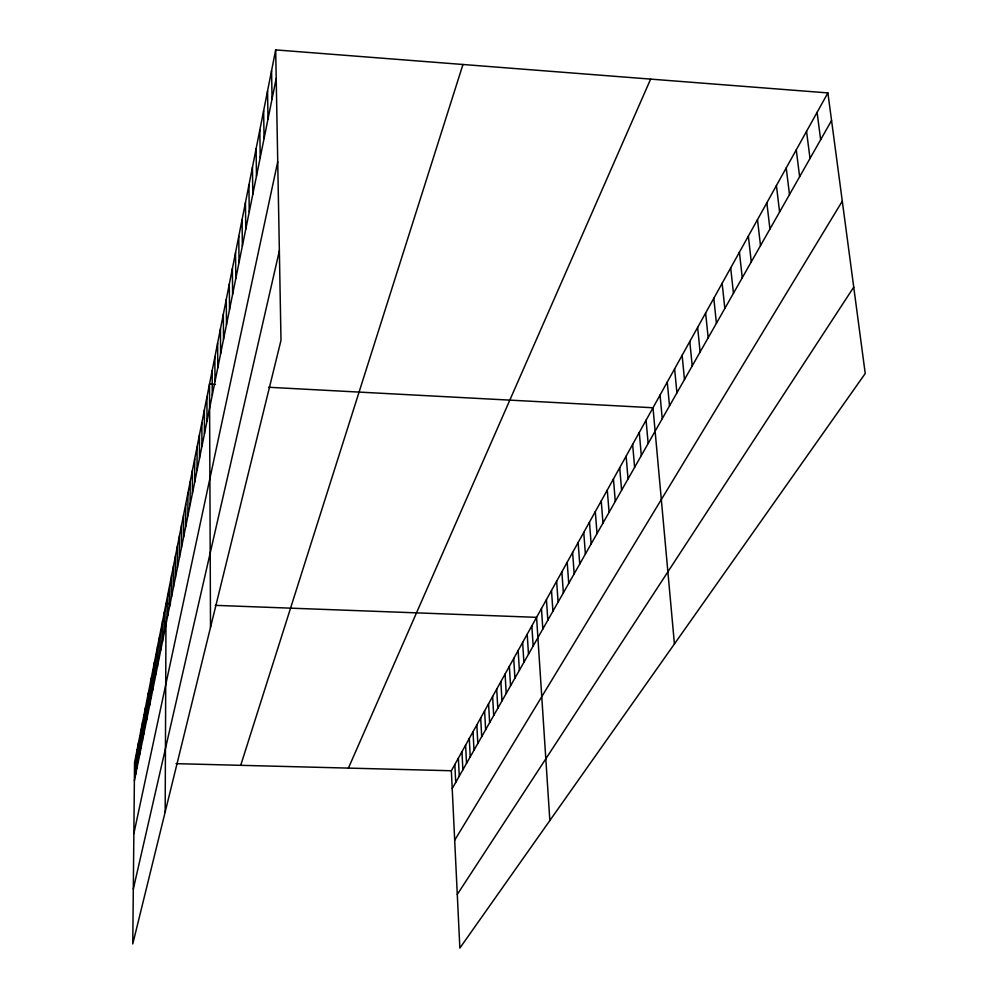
<?xml version="1.0" encoding="UTF-8"?>
<svg xmlns="http://www.w3.org/2000/svg" width="998" height="998" viewBox="0 0 998 998"><rect width="100%" height="100%" fill="white"/><g stroke="black" fill="none" stroke-linecap="round" stroke-linejoin="round"><path stroke-width="1.5" d="M181.486 547.503L181.511 525.459M183.582 537.099L183.607 514.893M185.728 526.482L185.74 504.115M187.911 515.679L187.911 493.137M173.452 587.298L173.515 565.878M175.399 577.617L175.461 556.048M177.394 567.762L177.444 546.031M179.415 557.732L179.453 535.839M164.208 633.044L164.308 612.348M165.181 811.973L166.055 603.516L170.533 603.678M167.789 615.329L167.876 594.346M169.648 606.148L169.722 585.028M171.531 596.804L171.594 575.534M154.266 682.333L154.391 662.447M155.85 674.448L155.975 654.426M157.472 666.439L157.584 646.292M159.119 658.293L159.231 638.009M160.79 650.01L160.89 629.601M162.487 641.602L162.587 621.043M145.221 727.105L145.371 707.969M146.669 719.932L146.818 700.671M148.141 712.647L148.29 693.261M149.638 705.237L149.775 685.738M151.147 697.727L151.284 678.091M152.694 690.092L152.831 670.332M135.666 774.436L135.84 756.11M136.963 767.973L137.138 749.523M138.298 761.412L138.46 742.849M139.633 754.75L139.807 736.087M141.005 747.989L141.167 729.214M142.39 741.14L142.552 722.24M143.787 734.179L143.949 715.154M275.685 49.9L134.555 762.584L132.771 943.933L280.999 340.318L275.685 49.9L827.891 92.914L865.229 373.501L459.853 948.1L451.358 770.755L827.891 92.914M134.381 780.81L276.209 78.38M133.857 833.592L277.731 161.763M133.308 889.043L279.365 250.772M240.718 765.329L462.96 64.483M348.414 768.098L650.634 79.104M452.206 788.595L831.559 120.496M454.689 840.229L842.3 201.159M457.284 894.445L853.739 287.125M134.555 762.584L137.524 762.659M176.035 763.657L451.358 770.755M215.231 605.349L536.575 617.338L549.848 820.543M215.431 384.43L209.505 384.105L210.503 627.38M268.537 387.261L652.991 407.758L674.423 643.96M817.088 112.362L820.655 139.708M806.546 131.337L810.014 158.457M796.267 149.85L799.623 176.746M786.224 167.926L789.493 194.598M776.419 185.566L779.6 212.013M766.851 202.806L769.932 229.029M757.494 219.635L760.501 245.658M748.35 236.089L751.269 261.888M739.418 252.17L742.263 277.768M730.686 267.901L733.455 293.275M722.153 283.27L724.835 308.444M713.795 298.315L716.414 323.29M705.623 313.023L708.168 337.798M697.627 327.431L700.109 352.007M689.793 341.516L692.213 365.917M682.121 355.325L684.478 379.527M674.611 368.836L676.918 392.85M667.263 382.072L669.496 405.899M660.052 395.046L662.235 418.698M646.08 420.22L648.151 443.499M639.294 432.433L641.315 455.537M632.645 444.397L634.616 467.338M626.12 456.148L628.041 478.915M619.721 467.663L621.604 490.268M613.446 478.965L615.279 501.395M607.283 490.055L609.079 512.323M601.233 500.934L602.992 523.052M595.307 511.625L597.016 533.568M589.481 522.104L591.14 543.898M583.755 532.408L585.389 554.04M578.141 542.525L579.726 564.007M572.615 552.455L574.174 573.788M567.201 562.211L568.723 583.393M561.874 571.804L563.359 592.837M556.635 581.223L558.094 602.118M551.495 590.492L552.917 611.238M546.43 599.586L547.827 620.195M541.465 608.543L542.825 629.002M531.859 625.833L533.157 646.03M527.218 634.192L528.478 654.251M522.64 642.413L523.888 662.348M518.149 650.509L519.372 670.307M513.721 658.48L514.918 678.153M509.367 666.315L510.539 685.863M505.088 674.037L506.223 693.46M500.859 681.634L501.982 700.933M496.705 689.119L497.802 708.293M492.613 696.492L493.686 715.554M488.571 703.752L489.631 722.689M484.604 710.9L485.627 729.725M480.687 717.949L481.697 736.649M476.832 724.885L477.817 743.485M473.04 731.734L474 750.209M469.285 738.47L470.233 756.833M465.604 745.119L466.528 763.37M461.962 751.656L462.872 769.807M458.369 758.118L459.267 776.157M454.839 764.48L455.712 782.42M271.568 70.708L272.055 98.952M267.551 90.993L268.013 118.987M263.634 110.753L264.071 138.51M259.817 130.039L260.228 157.559M256.099 148.839L256.474 176.122M252.457 167.19L252.818 194.236M248.914 185.092L249.251 211.925M245.458 202.582L245.758 229.178M242.077 219.66L242.364 246.032M238.772 236.339L239.033 262.499M235.54 252.631L235.79 278.579M232.384 268.562L232.609 294.298M229.303 284.131L229.515 309.654M226.284 299.363L226.484 324.674M223.34 314.258L223.515 339.37M220.446 328.841L220.608 353.741M217.626 343.1L217.776 367.813M214.869 357.059L214.994 381.573M212.162 370.72L212.275 395.046M206.91 397.216L206.998 421.168M204.365 410.066L204.44 433.818M201.87 422.641L201.933 446.218M199.438 434.978L199.488 458.381M197.043 447.067L197.08 470.295M194.685 458.918L194.722 481.972M192.389 470.545L192.402 493.424M190.131 481.947L190.131 504.664"/></g></svg>
